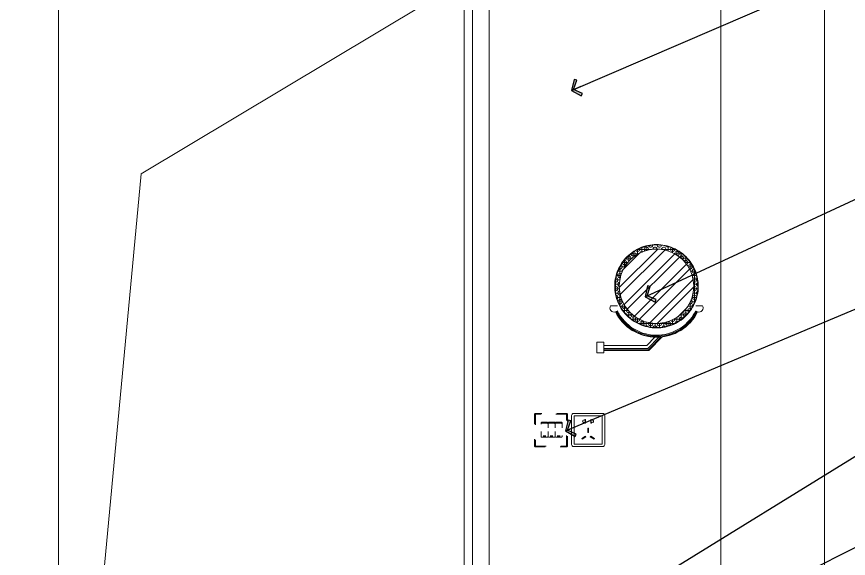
# Model space of a CAD drawing. Header units: millimetres. Extents: x 3162 to 221128, y -144913 to 11496.
# Drawn here: x 175897 to 177906, y -21843 to -20533 of the extents above; entities that cross this region are included whole.
import ezdxf
from ezdxf.xclip import XClip

# ---------------------------------------------------------------- set-up
doc = ezdxf.new("R2010")
doc.units = ezdxf.units.MM
doc.header["$LTSCALE"] = 10
doc.header["$XCLIPFRAME"] = 2
doc.linetypes.add('ACAD_ISO03W100', pattern=[30, 12, -18])
doc.linetypes.add('CENTER', pattern=[50.8, 31.75, -6.35, 6.35, -6.35])
for name, color, linetype, lineweight in [('FC-Hatch【平面填充】', 250, 'Continuous', 0), ('FC-Refe【标注引线】', 2, 'Continuous', 0), ('FF-Fixed【固定家具】', 30, 'Continuous', 0), ('FF-FIXT【洁具】', 31, 'Continuous', 0), ('FF-Socket【电气】', 124, 'Continuous', 0), ('Fine【细线】', 250, 'Continuous', 0), ('Finish【完成面】', 2, 'Continuous', 0), ('RC-Modelling【天花造型】', 30, 'Continuous', 0), ('Wall【立面墙】', 252, 'Continuous', 0)]:
    doc.layers.add(name, color=color, linetype=linetype, lineweight=lineweight)
doc.layers.add('WALL_NEW【新建墙体】', color=4, linetype='Continuous')
doc.layers.add('WALL【墙体】', color=7, linetype='Continuous')
doc.styles.add('尺寸标注', font='ARCHS.SHX', dxfattribs={"width": 0.8})
doc.dimstyles.new('海龙1：25', dxfattribs={"dimscale": 25, "dimtxt": 2.25, "dimasz": 1, "dimexe": 1.5, "dimexo": 1, "dimgap": 1, "dimtad": 1, "dimdec": 0, "dimrnd": 5, "dimdsep": 46, "dimtxsty": '尺寸标注', "dimblk": 'ARCHTICK', "dimblk1": 'ARCHTICK', "dimblk2": 'ARCHTICK', "dimcen": 1, "dimclrd": 44, "dimclre": 44, "dimclrt": 2, "dimadec": 0, "dimazin": 0, "dimtfac": 1, "dimtdec": 0, "dimtix": 1, "dimtmove": 2, "dimatfit": 3, "dimldrblk": 'hl_arrow2', "dimfxl": 5, "dimfxlon": 1, "dimarcsym": 0})

# ---------------------------------------------------------------- blocks, each defined once
blk = doc.blocks.new('海龙_05091009')
at = {"layer": 'FC-Hatch【平面填充】'}
h = blk.add_hatch(dxfattribs=at)
h.set_pattern_fill('AR-SAND', color=256, scale=2.5)
h.set_pattern_definition([(37.5, (-3375, -1675), (-4, 122.3533), [0, -96.52, 0, -107.95, 0, -103.1875]), (7.5, (-3375, -1675), (112.381, 179.2063), [0, -52.07, 0, -86.995, 0, -33.3375]), (327.5, (-3453.1, -1675), (197.748, 0.3593), [0, -31.75, 0, -114.3, 0, -149.225]), (317.5, (-3453.1, -1675), (190.889, 55.7323), [0, -15.875, 0, -74.93, 0, -85.725])])
h.paths.add_polyline_path([(1175, -260), (1175, 75), (1175, 1075), (1175, 1195), (1074, 1195), (1074, 1207), (755, 1207), (289.7, 1207), (278, 1207), (278, 1195), (175, 1195), (175, 1675), (-210, 1675), (-210, 1225), (-585, 1225), (-585, 1125), (-1335, 1125), (-1335, 1225), (-1710, 1225), (-1710, 1675), (-1895, 1675), (-1895, 1075), (-3095, 1075), (-3175, 1075), (-3175, 1675), (-3375, 1675), (-3375, 800), (-3375, -800), (-3375, -1675), (-3175, -1675), (-3175, -1075), (-3095, -1075), (-3095, -1675), (-2510, -1675), (-2510, -1255, -0.266667), (-1910, -1255), (-1910, -1675), (-1860, -1675), (-1860, 325), (-807.9, 325, -0.082962), (-741.3, 535.6), (-746.5, 538.8), (-740.3, 537.5, -0.067604), (-636.9, 685.4), (-641, 689.8), (-635.5, 686.9, -0.067604), (-496, 801.4), (-498.8, 806.8), (-494.2, 802.5, -0.067604), (-329, 875.1), (-330.2, 881.1), (-327, 875.7, -0.136638), (32.7, 877.3), (34.7, 883), (34.7, 876.7, -0.067604), (200.5, 805.6), (204, 810.5), (202.3, 804.5, -0.067604), (342.8, 691.2), (347.5, 695), (344.2, 689.7, -0.067604), (448.9, 542.7), (454.5, 545.1), (449.9, 540.8, -0.067604), (511.1, 371.1), (517.1, 371.9), (511.5, 369, -0.067604), (524.6, 189.1), (530.7, 188.2), (524.5, 186.9, -0.067604), (488.6, 10.1), (494.1, 7.7), (487.9, 8.1, -0.067604), (405.6, -152.5), (410.3, -156.3), (404.3, -154.2, -0.067604), (281.8, -286.6), (285.2, -291.6), (280.1, -288, -0.067604), (126.4, -382.4), (128.4, -388.1), (124.4, -383.2, -0.067604), (-49.1, -432.7), (-48.7, -438.7), (-51.2, -433, -0.00331), (-60, -434.1), (-60, -1675), (-10, -1675), (-10, -1255, -0.266667), (590, -1255), (590, -1675), (1175, -1675), (1175, -1460)])
h.paths.add_polyline_path([(-2268.8, 530.7, -0.042541), (-2719.6, 530, -0.392693), (-2742.8, 555.5, -0.054013), (-2733.3, 637.2, -0.104388), (-2775.6, 953.7, -0.080415), (-2773.9, 961.7), (-2766.1, 988.3), (-2766.2, 1052.5), (-2223.8, 1053.3), (-2223.7, 989.2), (-2215.8, 962.6, -0.080415), (-2214.1, 954.6, -0.104388), (-2255.4, 638, -0.054013), (-2245.6, 556.3, -0.392693)], flags=16)
at = {"layer": 'WALL【墙体】'}
for p, q in [((-3625, 1925), (3375, 1925)), ((-3375, 1675), (3375, 1675))]:
    blk.add_line(p, q, dxfattribs=at)
blk = doc.blocks.new('刮须镜立面')
h = blk.add_hatch()
h.set_pattern_fill('STEEL', color=0, scale=300, style=0)
h.set_pattern_definition([(135, (344536.376, 522974.043), (26.5165043, 26.5165043), []), (135, (344536.376, 522992.793), (26.5165043, 26.5165043), [])])
edge = h.paths.add_edge_path()
edge.add_ellipse((-144.4, 148.1), major_axis=(-89.9, 0), ratio=0.99866, start_angle=0, end_angle=360, ccw=False)
at = {"color": 0}
for p, q in [((-180, 241.5), (-180.7, 241.8)), ((-178.9, 240.3), (-180.1, 241.5)), ((-175.7, 243.5), (-175.8, 243.6)), ((-173.7, 242.5), (-175.7, 243.5)), ((-173.7, 242.5), (-171.5, 242.5)), ((-172.6, 233.5), (-172.6, 244.5)), ((-171.5, 242.5), (-169.5, 243.5)), ((-169.5, 243.5), (-168.3, 244.7)), ((-168.2, 244.7), (-167.7, 245.8)), ((-168.2, 244.7), (-167.7, 245.8)), ((-166.3, 240.3), (-165.1, 241.5)), ((-165.1, 241.5), (-163.1, 242.5)), ((-160.9, 242.5), (-163.1, 242.5)), ((-158.9, 241.5), (-160.9, 242.5)), ((-157.7, 240.3), (-158.9, 241.5)), ((-155.7, 244.7), (-156.7, 246.6)), ((-155.7, 244.7), (-156.7, 246.6)), ((-154.5, 243.5), (-155.7, 244.7)), ((-152.5, 242.5), (-154.5, 243.5)), ((-152.5, 242.5), (-150.3, 242.5)), ((-150.3, 242.5), (-148.3, 243.5)), ((-148.3, 243.5), (-147.1, 244.7)), ((-147.1, 244.7), (-146.1, 246.6)), ((-147.1, 244.7), (-146.1, 246.6)), ((-145.1, 240.3), (-143.9, 241.5)), ((-143.9, 241.5), (-141.9, 242.5)), ((-139.7, 242.5), (-141.9, 242.5)), ((-137.7, 241.5), (-139.7, 242.5)), ((-136.5, 240.3), (-137.7, 241.5)), ((-134.5, 244.7), (-135.5, 246.6)), ((-134.5, 244.7), (-135.5, 246.6)), ((-133.3, 243.5), (-134.5, 244.7)), ((-131.3, 242.5), (-133.3, 243.5)), ((-131.3, 242.5), (-129.1, 242.5)), ((-129.2, 242.5), (-127.2, 243.5)), ((-127.1, 243.5), (-125.9, 244.7)), ((-125.9, 244.7), (-124.9, 246.6)), ((-125.9, 244.7), (-124.9, 246.6)), ((-125, 246.7), (-125, 246.7)), ((-124, 240.3), (-122.8, 241.5)), ((-122.8, 241.5), (-120.8, 242.5)), ((-118.6, 242.5), (-120.8, 242.5)), ((-119.7, 234.5), (-119.7, 245.5)), ((-116.6, 241.5), (-118.5, 242.5)), ((-115.4, 240.3), (-116.6, 241.5)), ((-110.2, 242.5), (-110.9, 242.8)), ((-110.2, 242.5), (-109.9, 242.5)), ((-109.1, 230.8), (-109.1, 242.2)), ((-212.6, 222), (-211.8, 222.3)), ((-211.8, 222.4), (-210.6, 223.6)), ((-210.6, 223.5), (-210.4, 223.9)), ((-210.6, 223.5), (-210.4, 223.9)), ((-207.4, 220.3), (-205.4, 221.3)), ((-188.2, 226.6), (-207.1, 226.6)), ((-203.2, 221.3), (-205.4, 221.3)), ((-204.3, 215.2), (-204.3, 228.8)), ((-201.2, 220.3), (-203.2, 221.3)), ((-199, 227.7), (-198, 229.7)), ((-199, 227.7), (-198, 229.7)), ((-199, 227.7), (-199, 225.5)), ((-198, 223.5), (-199, 225.5)), ((-198, 223.5), (-199, 225.5)), ((-198, 229.7), (-196.8, 230.9)), ((-196.8, 222.3), (-198, 223.5)), ((-196.9, 230.9), (-194.9, 231.9)), ((-195.9, 221.9), (-196.8, 222.3)), ((-192.6, 231.9), (-194.8, 231.9)), ((-193.7, 223.3), (-193.7, 235.6)), ((-190.6, 230.9), (-192.6, 231.9)), ((-156.5, 237.2), (-190.9, 237.2)), ((-189.4, 229.7), (-190.6, 230.9)), ((-188.4, 227.7), (-189.4, 229.7)), ((-188.4, 227.7), (-189.4, 229.7)), ((-188.4, 238.3), (-188.3, 238.5)), ((-188.4, 238.3), (-188.3, 238.5)), ((-188.4, 238.3), (-188.4, 236.1)), ((-187.4, 234.1), (-188.4, 236.1)), ((-187.4, 234.1), (-188.4, 236.1)), ((-188.4, 227.7), (-188.4, 226.5)), ((-186.2, 232.9), (-187.4, 234.1)), ((-184.2, 231.9), (-186.2, 232.9)), ((-182.1, 231.9), (-184.3, 231.9)), ((-183.2, 229.2), (-183.2, 240.8)), ((-182.1, 231.9), (-180.1, 232.9)), ((-180.1, 232.9), (-178.9, 234.1)), ((-177.9, 238.3), (-178.9, 240.3)), ((-177.9, 238.3), (-178.9, 240.3)), ((-178.8, 234.1), (-177.8, 236.1)), ((-178.8, 234.1), (-177.8, 236.1)), ((-177.9, 238.3), (-177.9, 236.1)), ((-167.3, 238.3), (-167.3, 236.1)), ((-166.8, 235.2), (-167.3, 236.1)), ((-166.8, 235.2), (-167.3, 236.1)), ((-167.2, 238.3), (-166.3, 240.3)), ((-167.2, 238.3), (-166.3, 240.3)), ((-156.7, 238.3), (-157.7, 240.3)), ((-156.7, 238.3), (-157.7, 240.3)), ((-156.7, 238.3), (-156.7, 237.2)), ((-146.1, 238.3), (-145.1, 240.3)), ((-146.1, 238.3), (-145.1, 240.3)), ((-146.1, 238.3), (-146.1, 238)), ((-135.5, 238.3), (-136.5, 240.3)), ((-135.5, 238.3), (-136.5, 240.3)), ((-135.5, 238.3), (-135.5, 237.6)), ((-97.9, 237.2), (-132.3, 237.2)), ((-125, 238.3), (-125, 236.1)), ((-124.8, 235.9), (-125, 236.1)), ((-124.8, 235.9), (-125, 236.1)), ((-124.9, 238.3), (-123.9, 240.3)), ((-124.9, 238.3), (-123.9, 240.3)), ((-116.1, 233.4), (-115.4, 234.1)), ((-114.4, 238.3), (-115.4, 240.3)), ((-114.4, 238.3), (-115.4, 240.3)), ((-115.3, 234.1), (-114.3, 236.1)), ((-115.3, 234.1), (-114.3, 236.1)), ((-114.4, 238.3), (-114.4, 236.1)), ((-110.9, 231.5), (-110.2, 231.9)), ((-108, 231.9), (-110.2, 231.9)), ((-106, 230.9), (-108, 231.9)), ((-104.8, 229.7), (-106, 230.9)), ((-104.2, 228.5), (-104.8, 229.7)), ((-104.2, 228.5), (-104.8, 229.7)), ((-103.8, 238.3), (-103.1, 239.7)), ((-103.8, 238.3), (-103.1, 239.7)), ((-103.8, 238.3), (-103.8, 236.1)), ((-102.8, 234.1), (-103.8, 236.1)), ((-102.8, 234.1), (-103.8, 236.1)), ((-101.6, 232.9), (-102.8, 234.1)), ((-99.6, 231.9), (-101.6, 232.9)), ((-81.7, 226.6), (-100.6, 226.6)), ((-97.4, 231.9), (-99.6, 231.9)), ((-98.5, 225.4), (-98.5, 237.5)), ((-97.4, 231.9), (-95.4, 232.9)), ((-95.4, 232.9), (-94.2, 234.1)), ((-94.2, 234.1), (-93.8, 234.9)), ((-94.2, 234.1), (-93.8, 234.9)), ((-93.2, 227.7), (-92.2, 229.7)), ((-93.2, 227.7), (-92.2, 229.7)), ((-93.2, 227.7), (-93.2, 225.5)), ((-92.2, 223.5), (-93.2, 225.5)), ((-92.2, 223.5), (-93.2, 225.5)), ((-92.2, 229.7), (-91, 230.9)), ((-91, 222.3), (-92.2, 223.5)), ((-91, 230.9), (-89, 231.9)), ((-89, 221.3), (-91, 222.3)), ((-88.9, 231.9), (-89, 231.9)), ((-89, 221.3), (-86.8, 221.3)), ((-87.9, 218.1), (-87.9, 231.2)), ((-86.8, 221.3), (-84.8, 222.3)), ((-84.8, 222.4), (-83.6, 223.6)), ((-83.6, 223.5), (-82.6, 225.5)), ((-83.6, 223.5), (-82.6, 225.5)), ((-82.6, 227.4), (-82.6, 225.5)), ((-80.5, 220.3), (-78.5, 221.3)), ((-76.2, 221.3), (-78.4, 221.3)), ((-77.3, 208), (-77.3, 223)), ((-74.8, 220.6), (-76.2, 221.3)), ((-213.7, 205.5), (-226.9, 205.5)), ((-225.5, 187.1), (-225.5, 207.5)), ((-221.1, 213), (-221.1, 213.1)), ((-221.1, 213), (-221.1, 213.1)), ((-220.2, 206.6), (-220.2, 204.4)), ((-219.2, 202.4), (-220.2, 204.4)), ((-219.2, 202.4), (-220.2, 204.4)), ((-220.1, 206.6), (-219.2, 208.6)), ((-220.1, 206.6), (-219.2, 208.6)), ((-219.2, 208.6), (-218, 209.8)), ((-218, 201.2), (-219.2, 202.4)), ((-203.3, 216.1), (-218.5, 216.1)), ((-218, 209.8), (-216, 210.8)), ((-217.3, 200.8), (-218, 201.2)), ((-213.8, 210.8), (-216, 210.8)), ((-214.9, 204), (-214.9, 219.7)), ((-211.8, 209.8), (-213.8, 210.8)), ((-210.8, 208.8), (-211.8, 209.8)), ((-209.6, 217.2), (-208.6, 219.1)), ((-209.6, 217.2), (-208.6, 219.1)), ((-209.6, 217.2), (-209.6, 215)), ((-208.6, 213), (-209.6, 215)), ((-208.6, 213), (-209.6, 215)), ((-208.6, 219.2), (-207.4, 220.4)), ((-207.7, 212), (-208.6, 213)), ((-200, 219.2), (-201.2, 220.3)), ((-199.9, 218.9), (-200, 219.1)), ((-199.9, 218.9), (-200, 219.1)), ((-70.3, 216.1), (-85.5, 216.1)), ((-82.6, 217.2), (-81.6, 219.1)), ((-82.6, 217.2), (-81.6, 219.1)), ((-82.6, 217.2), (-82.6, 215)), ((-81.6, 213), (-82.6, 215)), ((-81.6, 213), (-82.6, 215)), ((-81.6, 219.2), (-80.4, 220.4)), ((-80.4, 211.8), (-81.6, 213)), ((-78.4, 210.8), (-80.4, 211.8)), ((-76.2, 210.8), (-78.4, 210.8)), ((-76.3, 210.8), (-74.3, 211.8)), ((-61.9, 205.5), (-75.1, 205.5)), ((-74.2, 211.8), (-73, 213)), ((-73, 213), (-72, 215)), ((-73, 213), (-72, 215)), ((-72.1, 217.2), (-72.8, 218.6)), ((-72.1, 217.2), (-72.8, 218.6)), ((-72.1, 217.2), (-72.1, 215)), ((-72.1, 206.6), (-72.1, 204.4)), ((-71.1, 202.4), (-72.1, 204.4)), ((-71.1, 202.4), (-72.1, 204.4)), ((-72, 206.6), (-71, 208.6)), ((-72, 206.6), (-71, 208.6)), ((-71.1, 208.6), (-69.9, 209.8)), ((-69.9, 201.2), (-71.1, 202.4)), ((-69.9, 209.8), (-67.9, 210.8)), ((-67.9, 200.2), (-69.8, 201.2)), ((-65.8, 210.8), (-67.9, 210.8)), ((-66.8, 193.5), (-66.8, 212)), ((-65.7, 200.2), (-63.7, 201.2)), ((-63.7, 201.2), (-62.5, 202.4)), ((-62.4, 202.4), (-61.4, 204.4)), ((-62.4, 202.4), (-61.4, 204.4)), ((-61.5, 204.9), (-61.5, 204.4)), ((-226.7, 184.4), (-238.2, 184.4)), ((-236.1, 107), (-236.1, 189.4)), ((-235, 189.6), (-235.9, 189.6)), ((-232.9, 188.6), (-234.9, 189.6)), ((-221.2, 194.9), (-233.4, 194.9)), ((-231.8, 187.5), (-233, 188.7)), ((-233, 180.1), (-231.8, 181.3)), ((-230.8, 185.5), (-231.8, 187.4)), ((-230.8, 185.5), (-231.8, 187.4)), ((-231.7, 181.3), (-230.7, 183.3)), ((-231.7, 181.3), (-230.7, 183.3)), ((-230.8, 196), (-230.8, 193.8)), ((-229.8, 191.8), (-230.8, 193.8)), ((-229.8, 191.8), (-230.8, 193.8)), ((-230.8, 185.5), (-230.8, 183.3)), ((-230.7, 196), (-229.7, 198)), ((-230.7, 196), (-229.7, 198)), ((-229.8, 198), (-228.6, 199.2)), ((-228.6, 190.6), (-229.8, 191.8)), ((-228.6, 199.2), (-226.6, 200.2)), ((-226.6, 189.6), (-228.6, 190.6)), ((-224.4, 200.2), (-226.6, 200.2)), ((-224.4, 189.6), (-226.6, 189.6)), ((-222.4, 199.2), (-224.4, 200.2)), ((-224.4, 189.6), (-224.1, 189.8)), ((-221.2, 198), (-222.4, 199.2)), ((-220.3, 196.3), (-221.2, 198)), ((-220.3, 196.3), (-221.2, 198)), ((-67.9, 200.2), (-65.7, 200.2)), ((-55.4, 194.9), (-67.6, 194.9)), ((-63.7, 188.6), (-64.3, 188.9)), ((-62.5, 187.5), (-63.7, 188.7)), ((-61.5, 185.5), (-62.5, 187.4)), ((-61.5, 185.5), (-62.5, 187.4)), ((-50.6, 184.4), (-62.1, 184.4)), ((-61.5, 196), (-61.5, 193.8)), ((-60.5, 191.8), (-61.5, 193.8)), ((-60.5, 191.8), (-61.5, 193.8)), ((-61.5, 185.5), (-61.5, 183.3)), ((-61.5, 183.1), (-61.4, 183.3)), ((-61.5, 183.1), (-61.4, 183.3)), ((-61.4, 196), (-60.4, 198)), ((-61.4, 196), (-60.4, 198)), ((-60.5, 198), (-59.3, 199.2)), ((-59.3, 190.6), (-60.5, 191.8)), ((-59.3, 199.2), (-58.2, 199.8)), ((-57.3, 189.6), (-59.3, 190.6)), ((-55.1, 189.6), (-57.3, 189.6)), ((-56.2, 165.7), (-56.2, 196.3)), ((-55.1, 189.6), (-53.3, 190.6)), ((-50.9, 185), (-50.9, 183.3)), ((-49.9, 181.3), (-50.9, 183.3)), ((-49.9, 181.3), (-50.9, 183.3)), ((-49.3, 180.7), (-49.9, 181.3)), ((-233.1, 163.2), (-243.8, 163.2)), ((-242.3, 170.7), (-241.3, 172.7)), ((-242.3, 170.7), (-241.3, 172.7)), ((-242.3, 170.7), (-242.3, 170.7)), ((-230.6, 173.8), (-241.6, 173.8)), ((-241.3, 174.7), (-241.3, 172.7)), ((-241.3, 164.3), (-240.3, 166.3)), ((-241.3, 164.3), (-240.3, 166.3)), ((-241.3, 164.3), (-241.3, 162.1)), ((-240.3, 160.1), (-241.3, 162.1)), ((-240.3, 160.1), (-241.3, 162.1)), ((-240.3, 166.4), (-239.1, 167.5)), ((-239.1, 180.1), (-239.6, 180.5)), ((-239.2, 167.5), (-237.2, 168.5)), ((-237.1, 179.1), (-239.1, 180.1)), ((-237.2, 179.1), (-235, 179.1)), ((-235, 168.5), (-237.2, 168.5)), ((-235, 179.1), (-233, 180.1)), ((-232.9, 167.5), (-234.9, 168.5)), ((-232.4, 166.9), (-233, 167.5)), ((-230.8, 174.9), (-230.8, 173.2)), ((-230.7, 174.9), (-229.7, 176.9)), ((-230.7, 174.9), (-229.7, 176.9)), ((-229.8, 176.9), (-229.5, 177.2)), ((-59.5, 177.9), (-59.3, 178.1)), ((-59.3, 178.1), (-57.3, 179.1)), ((-47.2, 173.8), (-58.2, 173.8)), ((-55.1, 179.1), (-57.3, 179.1)), ((-55.1, 168.5), (-56.8, 168.5)), ((-45, 163.2), (-55.7, 163.2)), ((-53.1, 178.1), (-55.1, 179.1)), ((-55.1, 168.5), (-53.1, 169.5)), ((-51.9, 176.9), (-53.1, 178.1)), ((-53.1, 169.5), (-51.9, 170.7)), ((-50.9, 174.9), (-51.9, 176.9)), ((-50.9, 174.9), (-51.9, 176.9)), ((-51.9, 170.7), (-50.9, 172.7)), ((-51.9, 170.7), (-50.9, 172.7)), ((-50.9, 174.9), (-50.9, 172.7)), ((-50.9, 164.3), (-49.9, 166.3)), ((-50.9, 164.3), (-49.9, 166.3)), ((-50.9, 164.3), (-50.9, 162.1)), ((-49.9, 160.1), (-50.9, 162.1)), ((-49.9, 160.1), (-50.9, 162.1)), ((-49.9, 166.4), (-48.7, 167.5)), ((-48.7, 167.5), (-46.7, 168.5)), ((-46, 168.5), (-46.7, 168.5)), ((-45.6, 129.7), (-45.6, 166.7)), ((-244.9, 147.7), (-243.6, 148.4)), ((-234.2, 152.7), (-244.8, 152.7)), ((-234.1, 142.1), (-244.7, 142.1)), ((-243.5, 156.9), (-244.5, 157.4)), ((-242.3, 155.8), (-243.5, 157)), ((-243.5, 148.4), (-242.3, 149.6)), ((-241.3, 153.8), (-242.3, 155.8)), ((-241.3, 153.8), (-242.3, 155.8)), ((-242.3, 149.6), (-241.3, 151.6)), ((-242.3, 149.6), (-241.3, 151.6)), ((-241.3, 153.8), (-241.3, 151.6)), ((-241.3, 143.2), (-240.3, 145.2)), ((-241.3, 143.2), (-240.3, 145.2)), ((-241.3, 143.2), (-241.3, 141)), ((-240.3, 139), (-241.3, 141)), ((-240.3, 139), (-241.3, 141)), ((-239.1, 158.9), (-240.3, 160.1)), ((-240.3, 145.2), (-239.1, 146.4)), ((-239.2, 146.4), (-237.2, 147.4)), ((-237.1, 157.9), (-239.1, 158.9)), ((-237.2, 157.9), (-235, 157.9)), ((-235, 147.4), (-237.2, 147.4)), ((-235, 157.9), (-233.7, 158.6)), ((-234.3, 147.1), (-234.9, 147.4)), ((-53.1, 156.9), (-55, 157.9)), ((-44.1, 142.1), (-54.7, 142.1)), ((-44, 152.7), (-54.6, 152.7)), ((-54.5, 147.7), (-53.1, 148.4)), ((-51.9, 155.8), (-53.1, 157)), ((-53.1, 148.4), (-51.9, 149.6)), ((-50.9, 153.8), (-51.9, 155.8)), ((-50.9, 153.8), (-51.9, 155.8)), ((-51.9, 149.6), (-50.9, 151.6)), ((-51.9, 149.6), (-50.9, 151.6)), ((-50.9, 153.8), (-50.9, 151.6)), ((-50.9, 143.2), (-49.9, 145.2)), ((-50.9, 143.2), (-49.9, 145.2)), ((-50.9, 143.2), (-50.9, 141)), ((-49.9, 139), (-50.9, 141)), ((-49.9, 139), (-50.9, 141)), ((-48.7, 158.9), (-49.9, 160.1)), ((-49.9, 145.2), (-48.7, 146.4)), ((-46.7, 157.9), (-48.7, 158.9)), ((-48.7, 146.4), (-46.7, 147.4)), ((-46.7, 157.9), (-44.5, 157.9)), ((-44.5, 147.4), (-46.7, 147.4)), ((-44.5, 157.9), (-44.4, 158)), ((-43.9, 147.1), (-44.5, 147.4)), ((-243.5, 135.8), (-244.2, 136.1)), ((-242.3, 134.6), (-243.5, 135.8)), ((-232.8, 131.5), (-243.5, 131.5)), ((-242.8, 128), (-242.3, 128.5)), ((-241.3, 132.6), (-242.3, 134.6)), ((-241.3, 132.6), (-242.3, 134.6)), ((-242.3, 128.4), (-241.3, 130.4)), ((-242.3, 128.4), (-241.3, 130.4)), ((-241.3, 132.6), (-241.3, 130.4)), ((-241.3, 122.1), (-240.3, 124.1)), ((-241.3, 122.1), (-240.3, 124.1)), ((-241.3, 122.1), (-241.3, 121.7)), ((-230.1, 121), (-241.1, 121)), ((-239.1, 137.8), (-240.3, 139)), ((-240.3, 124.1), (-239.1, 125.3)), ((-239.2, 125.3), (-237.2, 126.2)), ((-237.1, 136.8), (-239.1, 137.8)), ((-237.2, 136.8), (-235, 136.8)), ((-235, 126.3), (-237.2, 126.3)), ((-235, 136.8), (-233.7, 137.5)), ((-232.9, 125.3), (-234.9, 126.2)), ((-231.8, 124.1), (-233, 125.3)), ((-230.8, 122.1), (-231.8, 124.1)), ((-230.8, 122.1), (-231.8, 124.1)), ((-230.8, 122.1), (-230.8, 119.9)), ((-47.7, 121), (-58.7, 121)), ((-55.1, 126.3), (-57.2, 126.3)), ((-56.2, 100.1), (-56.2, 130.7)), ((-45.3, 131.5), (-56, 131.5)), ((-55.1, 136.8), (-55.2, 136.8)), ((-53.1, 135.8), (-55.1, 136.8)), ((-55.1, 126.2), (-53.1, 127.2)), ((-51.9, 134.6), (-53.1, 135.8)), ((-53.1, 127.3), (-51.9, 128.5)), ((-50.9, 132.6), (-51.9, 134.6)), ((-50.9, 132.6), (-51.9, 134.6)), ((-51.9, 128.4), (-50.9, 130.4)), ((-51.9, 128.4), (-50.9, 130.4)), ((-50.9, 132.6), (-50.9, 130.4)), ((-50.9, 122.1), (-49.9, 124.1)), ((-50.9, 122.1), (-49.9, 124.1)), ((-50.9, 122.1), (-50.9, 119.9)), ((-48.7, 137.8), (-49.9, 139)), ((-49.9, 124.1), (-48.7, 125.3)), ((-46.7, 136.8), (-48.7, 137.8)), ((-48.7, 125.3), (-46.7, 126.2)), ((-46.7, 136.8), (-44.5, 136.8)), ((-46.3, 126.3), (-46.7, 126.3)), ((-255.5, 100.7), (-239, 100.7)), ((-239.1, 116.7), (-240.2, 117.7)), ((-237.1, 115.7), (-239.1, 116.7)), ((-226, 110.4), (-237.5, 110.4)), ((-237.2, 115.7), (-235, 115.7)), ((-235, 105.1), (-235.2, 105.1)), ((-235, 115.7), (-233, 116.7)), ((-232.9, 104.1), (-234.9, 105.1)), ((-233, 116.7), (-231.8, 117.9)), ((-231.8, 102.9), (-233, 104.1)), ((-230.8, 100.9), (-231.8, 102.9)), ((-230.8, 100.9), (-231.8, 102.9)), ((-231.7, 117.9), (-230.7, 119.9)), ((-231.7, 117.9), (-230.7, 119.9)), ((-230.8, 111.5), (-230.8, 109.3)), ((-229.8, 107.3), (-230.8, 109.3)), ((-229.8, 107.3), (-230.8, 109.3)), ((-230.8, 100.9), (-230.8, 98.7)), ((-230.7, 111.5), (-229.7, 113.5)), ((-230.7, 111.5), (-229.7, 113.5)), ((-229.8, 113.5), (-228.6, 114.7)), ((-228.6, 106.1), (-229.8, 107.3)), ((-228.6, 114.7), (-228, 115)), ((-226.6, 105.1), (-228.6, 106.1)), ((-224.4, 105.1), (-226.6, 105.1)), ((-225.8, 89.3), (-225.8, 109.7)), ((-224.4, 105.1), (-223.5, 105.5)), ((-66.8, 84.4), (-66.8, 102.9)), ((-63.7, 104.1), (-65.5, 105.1)), ((-62.5, 102.9), (-63.7, 104.1)), ((-51.3, 110.4), (-62.8, 110.4)), ((-61.5, 100.9), (-62.5, 102.9)), ((-61.5, 100.9), (-62.5, 102.9)), ((-61.5, 111.5), (-61.5, 109.3)), ((-60.5, 107.3), (-61.5, 109.3)), ((-60.5, 107.3), (-61.5, 109.3)), ((-61.5, 100.9), (-61.5, 98.7)), ((-61.4, 111.5), (-60.4, 113.5)), ((-61.4, 111.5), (-60.4, 113.5)), ((-60.5, 113.5), (-59.3, 114.7)), ((-59.3, 106.1), (-60.5, 107.3)), ((-59.3, 114.7), (-57.3, 115.7)), ((-57.3, 105.1), (-59.3, 106.1)), ((-55.1, 115.7), (-57.3, 115.7)), ((-55.1, 105.1), (-57.3, 105.1)), ((-53.1, 114.7), (-55.1, 115.7)), ((-55.1, 105.1), (-53.2, 106.1)), ((-51.9, 113.5), (-53.1, 114.7)), ((-50.9, 111.5), (-51.9, 113.5)), ((-50.9, 111.5), (-51.9, 113.5)), ((-49.9, 117.9), (-50.9, 119.9)), ((-49.9, 117.9), (-50.9, 119.9)), ((-50.9, 111.5), (-50.9, 111.4)), ((-48.9, 116.9), (-49.9, 117.9)), ((-33.3, 100.7), (-49.8, 100.7)), ((-220.2, 99.8), (-232.5, 99.8)), ((-231.5, 98.1), (-231, 99.1)), ((-231.5, 98.1), (-231, 99.1)), ((-229, 93.9), (-228.9, 94)), ((-228.9, 94), (-226.9, 95)), ((-224.7, 95), (-226.9, 95)), ((-212.3, 89.3), (-225.8, 89.3)), ((-222.7, 94), (-224.7, 95)), ((-222.5, 85), (-222.4, 85)), ((-221.2, 92.4), (-222.4, 93.6)), ((-222.4, 85), (-221.2, 86.2)), ((-220.2, 90.4), (-221.2, 92.4)), ((-220.2, 90.4), (-221.2, 92.4)), ((-221.1, 86.2), (-220.1, 88.2)), ((-221.1, 86.2), (-220.1, 88.2)), ((-220.2, 99.8), (-220.2, 98.7)), ((-219.2, 96.7), (-220.2, 98.7)), ((-219.2, 96.7), (-220.2, 98.7)), ((-220.2, 90.4), (-220.2, 88.2)), ((-219.4, 81.3), (-219.2, 81.8)), ((-219.4, 81.3), (-219.2, 81.8)), ((-218, 95.6), (-219.2, 96.8)), ((-219.2, 81.8), (-218, 83)), ((-216.8, 95), (-218, 95.5)), ((-218, 83), (-216, 84)), ((-213.8, 84), (-216, 84)), ((-214.9, 76.6), (-214.9, 92.4)), ((-211.8, 83), (-213.8, 84)), ((-210.6, 81.8), (-211.8, 83)), ((-209.6, 79.8), (-210.6, 81.8)), ((-209.6, 79.8), (-210.6, 81.8)), ((-204.3, 67.6), (-204.3, 81.2)), ((-83.6, 81.8), (-83.7, 81.9)), ((-82.6, 79.8), (-83.6, 81.8)), ((-82.6, 79.8), (-83.6, 81.8)), ((-80.4, 85), (-80.5, 85)), ((-78.4, 84), (-80.4, 85)), ((-76.2, 84), (-78.4, 84)), ((-77.3, 73.4), (-77.3, 88.3)), ((-63, 89.3), (-76.5, 89.3)), ((-76.3, 84), (-74.3, 85)), ((-74.2, 85), (-73, 86.2)), ((-73, 92.4), (-73.6, 92.9)), ((-72.1, 90.4), (-73.1, 92.4)), ((-72.1, 90.4), (-73.1, 92.4)), ((-73, 86.2), (-72, 88.2)), ((-73, 86.2), (-72, 88.2)), ((-72.1, 90.4), (-72.1, 88.2)), ((-72, 79.8), (-71, 81.8)), ((-72, 79.8), (-71, 81.8)), ((-71.1, 81.8), (-69.9, 83)), ((-69.9, 95.6), (-70.8, 96.5)), ((-69.9, 83), (-67.9, 84)), ((-67.9, 94.6), (-69.8, 95.5)), ((-56.3, 99.8), (-68.6, 99.8)), ((-67.9, 94.6), (-65.7, 94.6)), ((-67.1, 84), (-67.9, 84)), ((-65.7, 94.6), (-63.7, 95.5)), ((-63.7, 95.6), (-62.5, 96.8)), ((-62.4, 96.7), (-61.4, 98.7)), ((-62.4, 96.7), (-61.4, 98.7)), ((-201.4, 78.7), (-216.9, 78.7)), ((-212.3, 74.2), (-211.8, 74.4)), ((-211.8, 74.4), (-210.6, 75.6)), ((-210.6, 75.6), (-209.6, 77.6)), ((-210.6, 75.6), (-209.6, 77.6)), ((-209.6, 79.8), (-209.6, 77.6)), ((-208.7, 71), (-208.6, 71.2)), ((-208.7, 71), (-208.6, 71.2)), ((-208.6, 71.3), (-207.4, 72.5)), ((-207.4, 72.4), (-205.4, 73.4)), ((-203.2, 73.4), (-205.4, 73.4)), ((-185.2, 68.1), (-205, 68.1)), ((-201.2, 72.4), (-203.2, 73.4)), ((-200, 71.2), (-201.2, 72.4)), ((-200.3, 64.8), (-200, 65.1)), ((-199, 69.2), (-200, 71.2)), ((-199, 69.2), (-200, 71.2)), ((-200, 65), (-199, 67)), ((-200, 65), (-199, 67)), ((-199, 69.2), (-199, 67)), ((-198, 75.6), (-198.4, 76.4)), ((-198, 75.6), (-198.4, 76.4)), ((-196.8, 74.4), (-198, 75.6)), ((-194.8, 73.4), (-196.8, 74.4)), ((-196.2, 62.2), (-194.9, 62.9)), ((-194.8, 73.4), (-194.2, 73.4)), ((-192.6, 62.9), (-194.8, 62.9)), ((-193.7, 60.7), (-193.7, 73.1)), ((-190.6, 61.9), (-192.6, 62.9)), ((-189.4, 60.7), (-190.6, 61.9)), ((-188.4, 58.7), (-189.4, 60.7)), ((-188.4, 58.7), (-189.4, 60.7)), ((-188.4, 69.2), (-188.2, 69.7)), ((-188.4, 69.2), (-188.2, 69.7)), ((-188.4, 69.2), (-188.4, 67)), ((-187.4, 65), (-188.4, 67)), ((-187.4, 65), (-188.4, 67)), ((-186.2, 63.9), (-187.4, 65.1)), ((-184.2, 62.9), (-186.2, 63.9)), ((-182.1, 62.9), (-184.3, 62.9)), ((-183.2, 55.6), (-183.2, 67.2)), ((-182.1, 62.9), (-180.1, 63.9)), ((-180.1, 63.9), (-178.9, 65.1)), ((-178.8, 65), (-178.7, 65.2)), ((-178.8, 65), (-178.7, 65.2)), ((-177.8, 58.7), (-176.8, 60.7)), ((-177.8, 58.7), (-176.8, 60.7)), ((-176.9, 60.7), (-175.7, 61.9)), ((-175.7, 61.9), (-173.7, 62.9)), ((-172.4, 62.9), (-173.7, 62.9)), ((-172.6, 51.8), (-172.6, 62.9)), ((-169.5, 61.9), (-169.9, 62.1)), ((-168.3, 60.7), (-169.5, 61.9)), ((-167.3, 58.7), (-168.3, 60.7)), ((-167.3, 58.7), (-168.3, 60.7)), ((-125, 58.7), (-125.8, 60.3)), ((-125, 58.7), (-125.8, 60.3)), ((-119.7, 50.9), (-119.7, 61.9)), ((-114.3, 58.7), (-113.3, 60.7)), ((-114.3, 58.7), (-113.3, 60.7)), ((-113.4, 60.7), (-112.2, 61.9)), ((-112.2, 61.9), (-110.2, 62.9)), ((-108, 62.9), (-110.2, 62.9)), ((-109.1, 54.2), (-109.1, 65.6)), ((-106, 61.9), (-108, 62.9)), ((-104.8, 60.7), (-106, 61.9)), ((-103.8, 58.7), (-104.8, 60.7)), ((-103.8, 58.7), (-104.8, 60.7)), ((-103.8, 68.1), (-103.8, 67)), ((-102.8, 65), (-103.8, 67)), ((-102.8, 65), (-103.8, 67)), ((-83.8, 68.1), (-103.6, 68.1)), ((-101.6, 63.9), (-102.8, 65.1)), ((-99.6, 62.9), (-101.6, 63.9)), ((-97.4, 62.9), (-99.6, 62.9)), ((-98.5, 58.9), (-98.5, 71)), ((-97.4, 62.9), (-95.4, 63.9)), ((-95.4, 72.4), (-95.8, 72.6)), ((-94.2, 71.2), (-95.4, 72.4)), ((-95.4, 63.9), (-94.2, 65.1)), ((-93.2, 69.2), (-94.2, 71.2)), ((-93.2, 69.2), (-94.2, 71.2)), ((-94.2, 65), (-93.2, 67)), ((-94.2, 65), (-93.2, 67)), ((-93.2, 69.2), (-93.2, 67)), ((-91, 74.4), (-91.9, 75.3)), ((-89, 73.4), (-91, 74.4)), ((-89, 73.4), (-86.8, 73.4)), ((-87.9, 65.2), (-87.9, 78.3)), ((-71.9, 78.7), (-87.4, 78.7)), ((-86.8, 73.4), (-84.8, 74.4)), ((-84.8, 74.4), (-83.6, 75.6)), ((-83.6, 75.6), (-82.6, 77.6)), ((-83.6, 75.6), (-82.6, 77.6)), ((-82.6, 79.8), (-82.6, 77.6)), ((-82.6, 69.2), (-81.6, 71.2)), ((-82.6, 69.2), (-81.6, 71.2)), ((-82.6, 69.2), (-82.6, 69)), ((-81.6, 71.3), (-80.4, 72.5)), ((-80.5, 72.4), (-78.5, 73.4)), ((-77.3, 73.4), (-78.4, 73.4)), ((-72.1, 79.8), (-72.1, 78.5)), ((-188.4, 58.7), (-188.4, 58)), ((-101.2, 57.6), (-187.6, 57.6)), ((-177.9, 58.7), (-177.9, 56.5)), ((-176.9, 54.5), (-177.9, 56.5)), ((-176.9, 54.5), (-177.9, 56.5)), ((-175.7, 53.3), (-176.9, 54.5)), ((-173.7, 52.3), (-175.7, 53.3)), ((-173.7, 52.3), (-171.5, 52.3)), ((-171.5, 52.3), (-169.5, 53.3)), ((-169.5, 53.3), (-168.3, 54.5)), ((-168.2, 54.5), (-167.2, 56.5)), ((-168.2, 54.5), (-167.2, 56.5)), ((-167.3, 58.7), (-167.3, 56.5)), ((-166.2, 50.2), (-165.1, 51.3)), ((-165.1, 51.3), (-163.1, 52.3)), ((-160.9, 52.3), (-163.1, 52.3)), ((-162, 49.4), (-162, 60.1)), ((-158.9, 51.3), (-160.9, 52.3)), ((-157.7, 50.1), (-158.9, 51.3)), ((-157, 48.6), (-157.7, 50.1)), ((-157, 48.6), (-157.7, 50.1)), ((-156.7, 58.7), (-156.4, 59.2)), ((-156.7, 58.7), (-156.4, 59.2)), ((-156.7, 58.7), (-156.7, 56.5)), ((-155.7, 54.5), (-156.7, 56.5)), ((-155.7, 54.5), (-156.7, 56.5)), ((-154.5, 53.3), (-155.7, 54.5)), ((-152.5, 52.3), (-154.5, 53.3)), ((-152.5, 52.3), (-150.3, 52.3)), ((-151.4, 48.1), (-151.4, 58.7)), ((-150.3, 52.3), (-148.3, 53.3)), ((-148.3, 53.3), (-147.1, 54.5)), ((-147.1, 54.5), (-146.1, 56.5)), ((-147.1, 54.5), (-146.1, 56.5)), ((-146.1, 58.4), (-146.1, 56.5)), ((-146.1, 48.1), (-145.1, 50.1)), ((-146.1, 48.1), (-145.1, 50.1)), ((-146.1, 48.1), (-146.1, 47.8)), ((-145.1, 50.1), (-143.9, 51.3)), ((-143.9, 51.3), (-141.9, 52.3)), ((-139.7, 52.3), (-141.9, 52.3)), ((-140.8, 47.9), (-140.8, 58.5)), ((-137.7, 51.3), (-139.7, 52.3)), ((-136.5, 50.1), (-137.7, 51.3)), ((-135.6, 48.2), (-136.5, 50.1)), ((-135.6, 48.2), (-136.5, 50.1)), ((-135.5, 58.7), (-135.4, 58.8)), ((-135.5, 58.7), (-135.4, 58.8)), ((-135.5, 58.7), (-135.5, 56.5)), ((-134.5, 54.5), (-135.5, 56.5)), ((-134.5, 54.5), (-135.5, 56.5)), ((-133.3, 53.3), (-134.5, 54.5)), ((-131.3, 52.3), (-133.3, 53.3)), ((-131.3, 52.3), (-129.1, 52.3)), ((-130.2, 48.8), (-130.2, 59.5)), ((-129.2, 52.3), (-127.2, 53.3)), ((-127.1, 53.3), (-125.9, 54.5)), ((-125.9, 54.5), (-124.9, 56.5)), ((-125.9, 54.5), (-124.9, 56.5)), ((-125, 58.7), (-125, 56.5)), ((-124, 50.1), (-122.8, 51.3)), ((-124, 49.9), (-123.9, 50.1)), ((-124, 49.9), (-123.9, 50.1)), ((-122.8, 51.3), (-120.8, 52.3)), ((-118.6, 52.3), (-120.8, 52.3)), ((-117.1, 51.6), (-118.5, 52.3)), ((-114.4, 58.7), (-114.4, 56.5)), ((-113.4, 54.5), (-114.4, 56.5)), ((-113.4, 54.5), (-114.4, 56.5)), ((-112.2, 53.3), (-113.4, 54.5)), ((-112, 53.2), (-112.2, 53.3)), ((-103.8, 58.7), (-103.8, 56.5)), ((-103.8, 56.4), (-103.8, 56.5)), ((-103.8, 56.4), (-103.8, 56.5)), ((-158, 25.5), (-125.6, -7.3)), ((-154.8, 25.1), (-124.8, -5.3)), ((-150.3, 24.8), (-123.5, -2.3)), ((-140.4, 24.7), (-120.7, 5)), ((-120.7, 5), (-16.9, 5)), ((-125.6, -7.3), (-16.9, -7.3)), ((-124.8, -5.3), (-16.9, -5.3)), ((-123.5, -2.3), (-16.9, -2.3))]:
    blk.add_line(p, q, dxfattribs=at)
blk.add_lwpolyline([(-16.9, 13), (0, 13), (0, -13), (-16.9, -13)], close=True, dxfattribs=at)
blk.add_arc((-239.3, 148.1), 5, 180, 180, dxfattribs=at)
at = {"color": 0, "extrusion": (0, 0, -1)}
blk.add_ellipse((-144.4, 148.1), major_axis=(-89.9, 0), ratio=0.99866, dxfattribs=at)
for centre, major_axis, start_param, end_param in [((-247.4, 95.4), (9.64, 0), 1.182676, 3.718269), ((-41.4, 95.4), (9.64, 0), 5.706509, 8.242102), ((-144.4, 135.1), (110.6, 0), 0.455706, 2.685146)]:
    blk.add_ellipse(centre, major_axis=major_axis, ratio=0.99866, start_param=start_param, end_param=end_param, dxfattribs=at)
at = {"color": 0}
for points, knots in [([(-245.3, 148.1), (-245.3, 152.3), (-245, 156.5), (-243.4, 169.1), (-241.3, 177.4), (-235.6, 191.8), (-232.3, 198), (-224.6, 209.6), (-220.1, 215), (-210.2, 224.8), (-204.7, 229.2), (-192.9, 236.7), (-186.7, 239.9), (-173.6, 244.8), (-166.8, 246.6), (-153, 248.7), (-146, 249.1), (-132, 248.3), (-125.1, 247.3), (-111.6, 243.6), (-105, 241.1), (-92.6, 234.8), (-86.7, 231), (-75.8, 222.3), (-70.8, 217.4), (-61.9, 206.6), (-58.1, 200.7), (-51.6, 188.4), (-49.1, 181.9), (-45.3, 168.4), (-44.1, 161.4), (-43.2, 147.3), (-43.5, 140.2), (-45.6, 126.2), (-47.4, 119.3), (-52.4, 106.1), (-55.5, 99.7), (-63.2, 87.8), (-67.6, 82.3), (-77.5, 72.2), (-83.1, 67.7), (-94.9, 59.9), (-101.2, 56.7), (-114.5, 51.5), (-121.3, 49.7), (-135.3, 47.4), (-142.4, 47), (-156.6, 47.7), (-163.6, 48.8), (-177.2, 52.5), (-183.8, 55), (-196.3, 61.3), (-202.3, 65.2), (-213.2, 74), (-218.2, 79), (-227.1, 89.8), (-230.9, 95.7), (-237.3, 108.1), (-239.8, 114.6), (-243.5, 128), (-244.7, 134.9), (-245.3, 144), (-245.3, 146), (-245.3, 148.1)], [0, 0, 0, 0, 0.126065, 0.126065, 0.378196, 0.378196, 0.585853, 0.585853, 0.793511, 0.793511, 1.001168, 1.001168, 1.208825, 1.208825, 1.416482, 1.416482, 1.624139, 1.624139, 1.831796, 1.831796, 2.039454, 2.039454, 2.247111, 2.247111, 2.454768, 2.454768, 2.662425, 2.662425, 2.868789, 2.868789, 3.079393, 3.079393, 3.289778, 3.289778, 3.499876, 3.499876, 3.710075, 3.710075, 3.920474, 3.920474, 4.131095, 4.131095, 4.341913, 4.341913, 4.552763, 4.552763, 4.763247, 4.763247, 4.972975, 4.972975, 5.182101, 5.182101, 5.391076, 5.391076, 5.600132, 5.600132, 5.807317, 5.807317, 6.01472, 6.01472, 6.222122, 6.222122, 6.283185, 6.283185, 6.283185, 6.283185]), ([(-244.3, 148.1), (-244.3, 152.3), (-244.1, 156.4), (-242.5, 168.9), (-240.4, 177.1), (-234.9, 190.8), (-232, 196.4), (-225.3, 207), (-221.4, 212), (-212.2, 221.7), (-206.8, 226.3), (-195.2, 234.3), (-188.9, 237.7), (-175.8, 243.1), (-169, 245), (-155.1, 247.5), (-148, 248), (-134, 247.6), (-127.1, 246.6), (-113.6, 243.2), (-107, 240.9), (-94.5, 234.8), (-88.5, 231.1), (-77.6, 222.6), (-72.5, 217.7), (-63.5, 207.1), (-59.6, 201.3), (-53, 189.1), (-50.4, 182.6), (-46.5, 169.3), (-45.3, 162.4), (-44.2, 148.6), (-44.4, 141.6), (-46.3, 127.8), (-48, 121), (-52.6, 107.9), (-55.7, 101.6), (-63, 89.8), (-67.2, 84.3), (-76.8, 74.2), (-82.1, 69.7), (-93.6, 61.8), (-99.8, 58.5), (-112.6, 53.2), (-119.3, 51.2), (-133, 48.7), (-140, 48.1), (-153.9, 48.5), (-160.8, 49.4), (-174.3, 52.6), (-180.9, 54.9), (-193.5, 60.9), (-199.5, 64.5), (-210.5, 72.9), (-215.6, 77.7), (-224.7, 88.2), (-228.7, 94), (-234.8, 105.2), (-237.2, 110.5), (-240.9, 121.6), (-242.3, 127.3), (-243.9, 138), (-244.3, 143), (-244.3, 148.1)], [0, 0, 0, 0, 0.12612, 0.12612, 0.378359, 0.378359, 0.567441, 0.567441, 0.756523, 0.756523, 0.968708, 0.968708, 1.180893, 1.180893, 1.393078, 1.393078, 1.605263, 1.605263, 1.814221, 1.814221, 2.02304, 2.02304, 2.231859, 2.231859, 2.440678, 2.440678, 2.649496, 2.649496, 2.858315, 2.858315, 3.067134, 3.067134, 3.275953, 3.275953, 3.484772, 3.484772, 3.69359, 3.69359, 3.902409, 3.902409, 4.111228, 4.111228, 4.320047, 4.320047, 4.528866, 4.528866, 4.737684, 4.737684, 4.946503, 4.946503, 5.155322, 5.155322, 5.364141, 5.364141, 5.57296, 5.57296, 5.781778, 5.781778, 5.956858, 5.956858, 6.131938, 6.131938, 6.283185, 6.283185, 6.283185, 6.283185]), ([(-46, 86.9), (-47.9, 82.9), (-50.1, 79.1), (-56.6, 69.1), (-61.4, 63.3), (-71.9, 52.7), (-77.7, 47.9), (-90.2, 39.7), (-96.9, 36.2), (-110.7, 30.7), (-118, 28.6), (-132.7, 26), (-140.2, 25.5), (-155.2, 25.9), (-162.6, 26.9), (-177.2, 30.4), (-184.2, 32.9), (-197.8, 39.2), (-204.2, 43.1), (-216.2, 52.1), (-221.7, 57.2), (-231.6, 68.4), (-236, 74.5), (-240.8, 82.9), (-241.8, 84.9), (-242.8, 86.9)], [0.455706, 0.455706, 0.455706, 0.455706, 0.577386, 0.577386, 0.782071, 0.782071, 0.986757, 0.986757, 1.191442, 1.191442, 1.396128, 1.396128, 1.600813, 1.600813, 1.805498, 1.805498, 2.010184, 2.010184, 2.214869, 2.214869, 2.419554, 2.419554, 2.62424, 2.62424, 2.685146, 2.685146, 2.685146, 2.685146]), ([(-47.8, 87.8), (-49.7, 83.9), (-51.8, 80.1), (-59, 69.2), (-64.6, 62.5), (-76.1, 51.8), (-81.7, 47.5), (-93.7, 40.1), (-100, 37), (-113.2, 32), (-120, 30.2), (-134.2, 27.9), (-141.6, 27.4), (-156.3, 28.1), (-163.7, 29.1), (-178, 32.8), (-184.9, 35.3), (-198.2, 41.7), (-204.5, 45.6), (-216, 54.6), (-221.3, 59.6), (-232, 72), (-237, 79.6), (-241, 87.7)], [0.455706, 0.455706, 0.455706, 0.455706, 0.577135, 0.577135, 0.819994, 0.819994, 1.015968, 1.015968, 1.211943, 1.211943, 1.407917, 1.407917, 1.613236, 1.613236, 1.819237, 1.819237, 2.024667, 2.024667, 2.229717, 2.229717, 2.432421, 2.432421, 2.685146, 2.685146, 2.685146, 2.685146]), ([(-49.6, 88.7), (-51.4, 84.9), (-53.6, 81.1), (-60.5, 70.4), (-66.1, 63.8), (-77.6, 53.1), (-83.4, 48.7), (-95.7, 41.3), (-102.2, 38.1), (-115.9, 33.3), (-123, 31.6), (-137.4, 29.6), (-144.6, 29.4), (-159, 30.4), (-166.1, 31.7), (-179.9, 35.5), (-186.6, 38.2), (-199.4, 44.8), (-205.5, 48.8), (-216.5, 57.7), (-221.4, 62.7), (-231.1, 74.3), (-235.6, 81.3), (-239.2, 88.6)], [0.455706, 0.455706, 0.455706, 0.455706, 0.577085, 0.577085, 0.819845, 0.819845, 1.024655, 1.024655, 1.229465, 1.229465, 1.436058, 1.436058, 1.641449, 1.641449, 1.84504, 1.84504, 2.048928, 2.048928, 2.254617, 2.254617, 2.451888, 2.451888, 2.685146, 2.685146, 2.685146, 2.685146])]:
    blk.add_open_spline(points, degree=3, knots=knots, dxfattribs=at)
blk = doc.blocks.new('海龙工具_开关_600高')
at = {"color": 8, "linetype": 'ACAD_ISO03W100', "ltscale": 0.1}
for p, q in [((-13.4, -14), (-20.1, -14)), ((-13.4, -14.7), (-20.1, -14.7)), ((3.6, -14), (-3.1, -14)), ((3.6, -14.7), (-3.1, -14.7)), ((20.6, -14), (13.9, -14)), ((20.6, -14.7), (13.9, -14.7))]:
    blk.add_line(p, q, dxfattribs=at)
at = {"linetype": 'ACAD_ISO03W100', "ltscale": 0.2}
blk.add_lwpolyline([(-40.8, 38.7), (-40.8, -38.7, 0.414214), (-39, -40.5), (36.6, -40.5, 0.414214), (38.4, -38.7), (38.4, 38.7, 0.414214), (36.6, 40.5), (-39, 40.5, 0.414214)], format="xyb", close=True, dxfattribs=at)
at = {"color": 8, "linetype": 'ACAD_ISO03W100', "ltscale": 0.2}
blk.add_lwpolyline([(-39, 36.9), (-39, -36.9, 0.414214), (-37.2, -38.7), (34.8, -38.7, 0.414214), (36.6, -36.9), (36.6, 36.9, 0.414214), (34.8, 38.7), (-37.2, 38.7, 0.414214)], format="xyb", close=True, dxfattribs=at)
at = {"linetype": 'ACAD_ISO03W100', "ltscale": 0.1}
for points in [[(-10.4, -16.9), (-23.1, -16.9, -0.376586), (-25.3, -14.9), (-25.3, 17.4, -0.380248), (-23.2, 19.3), (-10.4, 19.3, -0.380248), (-8.3, 17.4), (-8.3, -14.9, -0.383952)], [(6.6, -16.9), (-6.1, -16.9, -0.376586), (-8.3, -14.9), (-8.3, 17.4, -0.380248), (-6.2, 19.3), (6.6, 19.3, -0.380248), (8.7, 17.4), (8.7, -14.9, -0.383952)], [(23.6, -16.9), (10.9, -16.9, -0.376586), (8.7, -14.9), (8.7, 17.4, -0.380248), (10.8, 19.3), (23.6, 19.3, -0.380248), (25.7, 17.4), (25.7, -14.9, -0.383952)]]:
    blk.add_lwpolyline(points, format="xyb", close=True, dxfattribs=at)
at = {"color": 8, "linetype": 'ACAD_ISO03W100', "ltscale": 0.1}
for points in [[(-23.2, 16.9), (-10.4, 16.9)], [(-6.2, 16.9), (6.6, 16.9)], [(10.8, 16.9), (23.6, 16.9)]]:
    blk.add_lwpolyline(points, dxfattribs=at)
for points in [[(-11.3, 17.7), (-22.3, 17.7), (-22.3, 17.2), (-11.3, 17.2)], [(5.7, 17.7), (-5.3, 17.7), (-5.3, 17.2), (5.7, 17.2)], [(22.7, 17.7), (11.7, 17.7), (11.7, 17.2), (22.7, 17.2)]]:
    blk.add_lwpolyline(points, close=True, dxfattribs=at)
for centre, start, end in [((-23.1, 14.7), 91.0498, 174.3266), ((-10.5, 14.7), 5.6734, 88.9502), ((-6.1, 14.7), 91.0498, 174.3266), ((6.5, 14.7), 5.6734, 88.9502), ((10.9, 14.7), 91.0498, 174.3266), ((23.5, 14.7), 5.6734, 88.9502)]:
    blk.add_arc(centre, 2.17, start, end, dxfattribs=at)
at = {"color": 8}
for points in [[(-11.3, 17.7), (-22.3, 17.7), (-22.3, 17.2), (-11.3, 17.2)], [(-22.3, 17.2), (-11.3, 17.2), (-11.3, 17.7), (-11.3, 17.2)], [(-11.3, 17.7), (-11.3, 17.2), (-22.3, 17.2), (-22.2, 17.7)], [(-22.3, 17.2), (-22.2, 17.7), (-22.3, 17.2), (-22.3, 17.7)], [(5.7, 17.7), (-5.3, 17.7), (-5.3, 17.2), (5.7, 17.2)], [(-5.3, 17.2), (5.7, 17.2), (5.7, 17.7), (5.7, 17.2)], [(5.7, 17.7), (5.7, 17.2), (-5.3, 17.2), (-5.2, 17.7)], [(-5.3, 17.2), (-5.2, 17.7), (-5.3, 17.2), (-5.3, 17.7)], [(22.7, 17.7), (11.7, 17.7), (11.7, 17.2), (22.7, 17.2)], [(11.7, 17.2), (22.7, 17.2), (22.7, 17.7), (22.7, 17.2)], [(22.7, 17.7), (22.7, 17.2), (11.7, 17.2), (11.8, 17.7)], [(11.7, 17.2), (11.8, 17.7), (11.7, 17.2), (11.7, 17.7)]]:
    blk.add_solid(points, dxfattribs=at)
blk = doc.blocks.new('海龙_05135235')
at = {"ltscale": 20}
blk.add_blockref('海龙工具_开关_600高', (1.2, 0), dxfattribs=at)
blk = doc.blocks.new('海龙_05135059')
at = {"layer": 'FF-Socket【电气】'}
for points in [[(40, -35), (40, 35, 0.414214), (35, 40), (-35, 40, 0.414214), (-40, 35), (-40, -35, 0.414214), (-35, -40), (35, -40, 0.414214)], [(-7.9, 16.7), (-6.3, 16.7), (-6.3, 25.5), (-7.9, 25.5), (-7.9, 23.5), (-9.5, 23.5, 1.571411), (-9.5, 18.7), (-7.9, 18.7)], [(7.9, 23.5), (7.9, 25.5), (6.3, 25.5), (6.3, 16.7), (7.9, 16.7), (7.9, 18.7), (9.5, 18.7, 1.571411), (9.5, 23.5)]]:
    blk.add_lwpolyline(points, format="xyb", close=True, dxfattribs=at)
for points in [[(34, -34), (34, 34), (-34, 34), (-34, -34)], [(-1, -6.1), (-1, 4.7), (1, 4.7), (1, -6.1)], [(-5.3, -16.8), (-14.5, -22.2), (-15.5, -20.5), (-6.2, -15.2)], [(6.2, -15.2), (15.5, -20.5), (14.5, -22.2), (5.3, -16.8)]]:
    blk.add_lwpolyline(points, close=True, dxfattribs=at)
blk = doc.blocks.new('_ArchTick')
at = {"color": 2, "linetype": 'ByBlock', "const_width": 0.15}
blk.add_lwpolyline([(-0.5, -0.5), (0.5, 0.5)], dxfattribs=at)
blk = doc.blocks.new('hl_arrow2')
at = {"color": 2}
blk.add_line((-0.221, 0), (-1, 0), dxfattribs=at)
blk.add_lwpolyline([(-0.221, 0), (-0.861, -0.689), (-0.654, -0.862), (0, 0), (-0.654, 0.862), (-0.861, 0.689)], close=True, dxfattribs=at)
for points in [[(-0.861, 0.689), (-0.654, 0.862), (-0.221, 0), (0, 0)], [(-0.861, -0.689), (-0.654, -0.862), (-0.221, 0), (0, 0)]]:
    blk.add_solid(points, dxfattribs=at)
blk = doc.blocks.new('海龙工具_转折面')
h = blk.add_hatch()
h.set_pattern_fill('ANSI31', color=250, scale=2.4, style=0)
h.set_pattern_definition([(45, (1787.70625, 231.982), (-0.212132034, 0.212132034), [])])
h.paths.add_polyline_path([(0, 9.289), (3.287, 9.29), (3.287, 10.29), (-1, 10.288), (-1, 7.001), (-3.287, 7), (-3.287, 6), (0.001, 6.001)])
at = {"color": 8, "linetype": 'CENTER', "ltscale": 100}
blk.add_line((0, 6), (0, -32), dxfattribs=at)
at = {"color": 8}
blk.add_lwpolyline([(-3.287, 6), (0, 6), (0, 9.289), (3.287, 9.289)], dxfattribs=at)

msp = doc.modelspace()

# ---------------------------------------------------------------- linework, layer by layer
at = {"layer": 'FF-Fixed【固定家具】'}
for p, q in [((176977.9, -20432.7), (176977.9, -22832.7)), ((176997.9, -22832.7), (176997.9, -20432.7)), ((177037.9, -20432.7), (177037.9, -22832.7))]:
    msp.add_line(p, q, dxfattribs=at)
at = {"layer": 'FF-Fixed【固定家具】', "color": 8}
msp.add_line((176997.9, -20432.7), (176997.9, -22682.7), dxfattribs=at)
at = {"layer": 'Fine【细线】', "color": 250}
msp.add_lwpolyline([(176018, -22832.7), (176198, -20912.7), (176997.9, -20432.7)], dxfattribs=at)
at = {"layer": 'Finish【完成面】'}
for p, q in [((175998, -20432.7), (175998, -22832.7)), ((177597.9, -20432.7), (177597.9, -22832.7))]:
    msp.add_line(p, q, dxfattribs=at)
at = {"layer": 'Wall【立面墙】'}
for points in [[(175998, -22832.7), (175998, -19332.7), (175878, -19332.7), (175878, -22832.7)], [(177597.9, -22832.7), (177597.9, -19332.7), (177847.9, -19332.7), (177847.9, -22832.7)]]:
    msp.add_lwpolyline(points, close=True, dxfattribs=at)

# ---------------------------------------------------------------- block references
at = {"layer": 'FF-Fixed【固定家具】'}
msp.add_blockref('海龙_05135059', (177277.1, -21532.3), dxfattribs=at)
at = {"layer": 'FF-FIXT【洁具】', "xscale": -1}
msp.add_blockref('刮须镜立面', (177297.9, -21332.7), dxfattribs=at)
at = {"layer": 'FF-Socket【电气】'}
msp.add_blockref('海龙_05135235', (177187.5, -21532.7), dxfattribs=at)
at = {"layer": 'RC-Modelling【天花造型】', "xscale": 25, "yscale": 25, "zscale": 25}
for p in [(175998, -20277.9), (176997.9, -20277.9)]:
    msp.add_blockref('海龙工具_转折面', p, dxfattribs=at)
at = {"layer": 'WALL_NEW【新建墙体】'}
ref = msp.add_blockref('海龙_05091009', (175922.9, -23921.8), dxfattribs=dict(at, rotation=270))
XClip(ref).set_block_clipping_path([(545.0000058371, -674.9550802007), (2045.0000058371, 2425.0000197993)])

# ---------------------------------------------------------------- leaders
at = {"layer": 'FC-Refe【标注引线】'}
for points in [[(177237, -20711), (178447.4, -20189.8), (178572.4, -20189.8)], [(177414.9, -21210.1), (178447.4, -20730.4), (178572.4, -20730.4)], [(177222.1, -21534.5), (178447.4, -21018.3), (178572.4, -21018.3)], [(177228.2, -22023.7), (178447.4, -21270.8), (178572.4, -21270.8)], [(176024.1, -22767.2), (178447.4, -21553), (178572.4, -21553)]]:
    msp.add_leader(points, dimstyle='海龙1：25', override={"dimscale": 25, "dimldrblk": 'hl_arrow2'}, dxfattribs=at)

doc.saveas('drawing.dxf')
